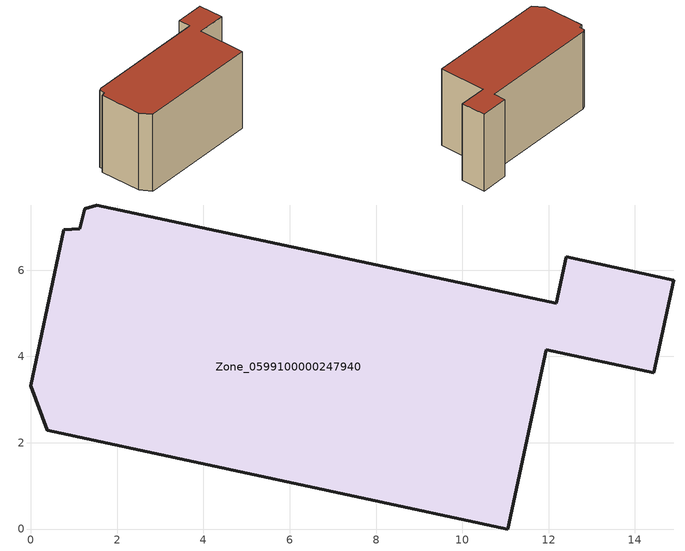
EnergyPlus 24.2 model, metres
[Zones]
Zone_0599100000247940
 floor ground (C_G): 0,3.33 0.76,6.93 1.13,6.96 1.25,7.43 1.53,7.51 12.18,5.23 12.41,6.31 14.9,5.77 14.44,3.62 11.95,4.16 11.06,0 0.38,2.29 z0
 wall outside (C_F): 0,3.33 0.38,2.29 11.06,0 11.95,4.16 14.44,3.62 14.9,5.77 12.41,6.31 12.18,5.23 1.53,7.51 1.25,7.43 1.13,6.96 0.76,6.93 0,3.33 z0:7.43
 roof outside (C_R): 0.76,6.93 0,3.33 0.38,2.29 11.06,0 11.95,4.16 14.44,3.62 14.9,5.77 12.41,6.31 12.18,5.23 1.53,7.51 1.25,7.43 1.13,6.96 z7.43
[BUILDING]
Pand.0599100000247940: North Axis=0; Terrain=City; Loads Convergence Tolerance Value=0.04; Temperature Convergence Tolerance Value=0.4; Solar Distribution=FullExterior; Maximum Number of Warmup Days=25; Minimum Number of Warmup Days=1
[Site:Location]
Rotterdam.The.Hague.AP_ZH_NLD Design_Conditions: Latitude=51.96; Longitude=4.45; Time Zone=1; Elevation=-4.5
[SITE:GROUNDTEMPERATURE:BUILDINGSURFACE]
18, 18, 18, 18, 18, 18, 18, 18, 18, 18, 18, 18
[MATERIAL] Thermal Absorptance=0.9; Solar Absorptance=0.7; Visible Absorptance=0.7
Name | Roughness | Thickness | Conductivity | Density | Specific Heat
G.TI.1975-1991 | MediumSmooth | 0.15 | 0.288461 | 540 | 1210
F.TI.1975-1991 | Rough | 0.3 | 0.230769 | 1920 | 840
R.TI.1975-1991 | MediumRough | 0.2 | 0.153846 | 1500 | 1000
[CONSTRUCTION]
C_G: G.TI.1975-1991
C_F: F.TI.1975-1991
C_R: R.TI.1975-1991
[ZONE]
Zone_0599100000247940: Type=1; Multiplier=1; Ceiling Height=Autocalculate; Volume=Autocalculate; Floor Area=autocalculate; Part of Total Floor Area=Yes
[ZONEINFILTRATION:DESIGNFLOWRATE]
Infil_Zone_0599100000247940: Zone or ZoneList or Space or SpaceList=Zone_0599100000247940; Schedule=AlwaysOn; Design Flow Rate Calculation Method=Flow/Area; Flow Rate per Floor Area=0.003; Constant Term Coefficient=1; Temperature Term Coefficient=0; Velocity Term Coefficient=0; Velocity Squared Term Coefficient=0
[HVACTEMPLATE:ZONE:IDEALLOADSAIRSYSTEM]
Zone_0599100000247940: Maximum Heating Supply Air Temperature=50; Minimum Cooling Supply Air Temperature=13; Maximum Heating Supply Air Humidity Ratio=0.0156; Minimum Cooling Supply Air Humidity Ratio=0.0077; Heating Limit=NoLimit; Cooling Limit=NoLimit; Dehumidification Control Type=ConstantSensibleHeatRatio; Cooling Sensible Heat Ratio=0.7; Dehumidification Setpoint=60; Humidification Control Type=None; Humidification Setpoint=30; Outdoor Air Method=None; Outdoor Air Flow Rate per Person=0.00944; Outdoor Air Flow Rate per Zone Floor Area=0; Outdoor Air Flow Rate per Zone=0; Demand Controlled Ventilation Type=None; Outdoor Air Economizer Type=NoEconomizer; Heat Recovery Type=None; Sensible Heat Recovery Effectiveness=0.7; Latent Heat Recovery Effectiveness=0.65
[ZONECONTROL:THERMOSTAT]
ThermostatControl_Zone_0599100000247940: Zone or ZoneList=Zone_0599100000247940; Control Type Schedule=DualSetpointControlType; Control 1=Thermostat_Zone_0599100000247940; Temperature Difference Between Cutout And Setpoint=0
[THERMOSTATSETPOINT:DUALSETPOINT]
Thermostat_Zone_0599100000247940: Heating Setpoint Temperature Schedule=HeatingSetpoint_Zone_0599100000247940; Cooling Setpoint Temperature Schedule=CoolingSetpoint_Zone_0599100000247940
[SCHEDULE:COMPACT]
HeatingSetpoint_Zone_0599100000247940: Through: 12/31, For: AllDays, Until: 24:00, 21
CoolingSetpoint_Zone_0599100000247940: Through: 12/31, For: AllDays, Until: 24:00, 24
DualSetpointControlType: Through: 12/31, For: AllDays, Until: 24:00, 4
AlwaysOn: Through: 12/31, For: AllDays, Until: 24:00, 1
